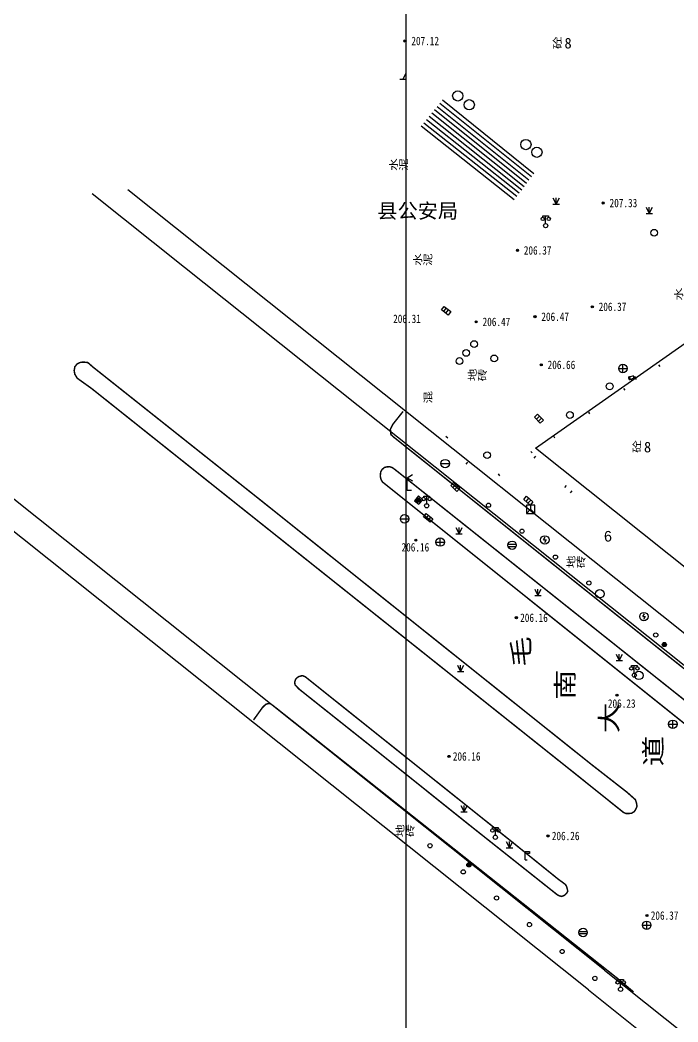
# Model space of a CAD drawing. Extents: x 36524600 to 36525730, y 2746759 to 2747713.
# Drawn here: x 36524826.2 to 36524903.9, y 2747313.4 to 2747431.8 of the extents above; entities that cross this region are included whole.
import ezdxf
from ezdxf.enums import TextEntityAlignment as Align

# ---------------------------------------------------------------- set-up
doc = ezdxf.new("R2010")
doc.units = 0
doc.header["$LTSCALE"] = 1000
doc.header["$MEASUREMENT"] = 0
doc.linetypes.add('X32', pattern=[1.5, 1, -0.5])
doc.linetypes.add('X39', pattern=[3, 2.5, -0.5])
doc.layers.add('ASSIST', color=7, linetype='Continuous', plot=False)
for name, color, linetype in [('COMPONENT', 4, 'Continuous'), ('DLDW', 11, 'Continuous'), ('DLSS', 4, 'Continuous'), ('GCD', 252, 'Continuous'), ('GXYZ', 2, 'Continuous'), ('JMD', 6, 'Continuous'), ('PLZJ', 6, 'Continuous'), ('PP-DX-PT', 251, 'Continuous'), ('RD-侧石线', 251, 'Continuous'), ('RD-红线', 7, 'Continuous'), ('ZBTZ', 3, 'Continuous')]:
    doc.layers.add(name, color=color, linetype=linetype)
doc.styles.add('宋体', font='')
doc.styles.add('正等线体', font='宋体.shx', dxfattribs={"bigfont": '@@gbcbig.shx'})
doc.styles.add('细等线体', font='g13f12w.shx', dxfattribs={"width": 0.8, "bigfont": '@@gbcbig.shx'})
doc.styles.get('宋体').set_extended_font_data('SimSun')
doc.linetypes.add('1161', pattern='A,0,[149,AAA.SHX,S=0.15,R=0,X=0,Y=0],-1.6', length=1.6)

# ---------------------------------------------------------------- blocks, each defined once
blk = doc.blocks.new('gc124')
for p, q in [((-0.75, 1.5), (0, 0)), ((-0.75, 0), (0.75, 0)), ((0, 0), (0, 1.5)), ((0, 0), (0.75, 1.5))]:
    blk.add_line(p, q)
blk = doc.blocks.new('gc053')
for p, q in [((-0.97, 0.25), (0.97, 0.25)), ((-0.97, -0.25), (0.97, -0.25))]:
    blk.add_line(p, q)
blk.add_circle((0, 0), 1)
blk = doc.blocks.new('gc043')
for p, q in [((-1, 0), (1, 0)), ((0, -1), (0, 1))]:
    blk.add_line(p, q)
blk.add_circle((0, 0), 1)
blk = doc.blocks.new('gc097')
for p, q in [((-0.7, 2), (-0.7, 2.3)), ((-0.7, 2.3), (0.7, 2.3)), ((0, 0.5), (0, 2.3)), ((0.7, 2.3), (0.7, 2))]:
    blk.add_line(p, q)
for centre, radius in [((-0.7, 1.6), 0.4), ((0, 0), 0.5), ((0.73, 1.6), 0.4)]:
    blk.add_circle(centre, radius)
blk = doc.blocks.new('gcbj0213')
for p, q in [((0, 0), (0, 2)), ((0, 2), (1, 2)), ((1, 1.5), (0, 1.5)), ((0, 0), (0.5, 0)), ((1, 2), (1, 1.5))]:
    blk.add_line(p, q)
blk = doc.blocks.new('gc050')
for points in [[(-0.3, 0), (0.1, 0.69)], [(-0.3, 0), (0.3, 0)], [(0.3, 0), (-0.1, -0.69)]]:
    blk.add_lwpolyline(points)
blk.add_circle((0, 0), 1)
blk = doc.blocks.new('GC188')
blk.add_circle((0, 0), 1)
blk = doc.blocks.new('*U155')
at = {"linetype": 'Continuous'}
for points in [[(-0.5, 0.06), (-0.49, -0.11), (-0.49, 0.11)], [(-0.5, 0), (-0.5, -0.06), (-0.5, 0.06)], [(-0.49, -0.11), (-0.5, 0.06), (-0.5, -0.06)], [(-0.49, 0.11), (-0.47, -0.17), (-0.47, 0.17)], [(-0.47, -0.17), (-0.49, 0.11), (-0.49, -0.11)], [(-0.47, 0.17), (-0.45, -0.22), (-0.45, 0.22)], [(-0.45, -0.22), (-0.47, 0.17), (-0.47, -0.17)], [(-0.45, 0.22), (-0.42, -0.27), (-0.42, 0.27)], [(-0.42, -0.27), (-0.45, 0.22), (-0.45, -0.22)], [(-0.42, 0.27), (-0.39, -0.31), (-0.39, 0.31)], [(-0.39, -0.31), (-0.42, 0.27), (-0.42, -0.27)], [(-0.39, 0.31), (-0.35, -0.35), (-0.35, 0.35)], [(-0.35, -0.35), (-0.39, 0.31), (-0.39, -0.31)], [(-0.35, 0.35), (-0.31, -0.39), (-0.31, 0.39)], [(-0.31, -0.39), (-0.35, 0.35), (-0.35, -0.35)], [(-0.31, 0.39), (-0.27, -0.42), (-0.27, 0.42)], [(-0.27, -0.42), (-0.31, 0.39), (-0.31, -0.39)], [(-0.27, 0.42), (-0.22, -0.45), (-0.22, 0.45)], [(-0.22, -0.45), (-0.27, 0.42), (-0.27, -0.42)], [(-0.22, 0.45), (-0.17, -0.47), (-0.17, 0.47)], [(-0.17, -0.47), (-0.22, 0.45), (-0.22, -0.45)], [(-0.17, 0.47), (-0.11, -0.49), (-0.11, 0.49)], [(-0.11, -0.49), (-0.17, 0.47), (-0.17, -0.47)], [(-0.11, 0.49), (-0.06, -0.5), (-0.06, 0.5)], [(-0.06, -0.5), (-0.11, 0.49), (-0.11, -0.49)], [(0, -0.5), (-0.06, 0.5), (-0.06, -0.5)], [(-0.06, 0.5), (0, -0.5), (0, 0.5)], [(0.06, -0.5), (0, 0.5), (0, -0.5)], [(0, 0.5), (0.06, -0.5), (0.06, 0.5)], [(0.11, -0.49), (0.06, 0.5), (0.06, -0.5)], [(0.06, 0.5), (0.11, -0.49), (0.11, 0.49)], [(0.17, -0.47), (0.11, 0.49), (0.11, -0.49)], [(0.11, 0.49), (0.17, -0.47), (0.17, 0.47)], [(0.22, -0.45), (0.17, 0.47), (0.17, -0.47)], [(0.17, 0.47), (0.22, -0.45), (0.22, 0.45)], [(0.27, -0.42), (0.22, 0.45), (0.22, -0.45)], [(0.22, 0.45), (0.27, -0.42), (0.27, 0.42)], [(0.31, -0.39), (0.27, 0.42), (0.27, -0.42)], [(0.27, 0.42), (0.31, -0.39), (0.31, 0.39)], [(0.35, -0.35), (0.31, 0.39), (0.31, -0.39)], [(0.31, 0.39), (0.35, -0.35), (0.35, 0.35)], [(0.39, -0.31), (0.35, 0.35), (0.35, -0.35)], [(0.35, 0.35), (0.39, -0.31), (0.39, 0.31)], [(0.42, -0.27), (0.39, 0.31), (0.39, -0.31)], [(0.39, 0.31), (0.42, -0.27), (0.42, 0.27)], [(0.45, -0.22), (0.42, 0.27), (0.42, -0.27)], [(0.42, 0.27), (0.45, -0.22), (0.45, 0.22)], [(0.47, -0.17), (0.45, 0.22), (0.45, -0.22)], [(0.45, 0.22), (0.47, -0.17), (0.47, 0.17)], [(0.49, -0.11), (0.47, 0.17), (0.47, -0.17)], [(0.47, 0.17), (0.49, -0.11), (0.49, 0.11)], [(0.5, -0.06), (0.49, 0.11), (0.49, -0.11)], [(0.49, 0.11), (0.5, -0.06), (0.5, 0.06)], [(0.5, 0), (0.5, 0.06), (0.5, -0.06)]]:
    blk.add_solid(points, dxfattribs=at)
blk = doc.blocks.new('gcbj0106')
blk.add_circle((0, 0), 0.5)
at = {"linetype": 'Continuous'}
blk.add_blockref('*U155', (0, 0), dxfattribs=at)
blk = doc.blocks.new('gc170')
at = {"linetype": 'Continuous'}
blk.add_circle((0, 0), 0.5, dxfattribs=at)
blk = doc.blocks.new('Gc052')
for p, q in [((0, 3), (1.3, 3.75)), ((0, 3), (1.3, 2.25)), ((0, 0), (0, 3)), ((1, 0), (0, 0))]:
    blk.add_line(p, q)
blk = doc.blocks.new('gc042')
blk.add_line((-1, 0), (1, 0))
blk.add_circle((0, 0), 1)
blk = doc.blocks.new('gc200')
h = blk.add_hatch(color=256)
edge = h.paths.add_edge_path()
edge.add_arc((0, 0), 0.25, 0, 360)
blk.add_circle((0, 0), 0.25)
blk = doc.blocks.new('Gc122')
blk.add_circle((0, 0), 0.8)
blk = doc.blocks.new('gc041')
for p, q in [((-1, 0.5), (1, 0.5)), ((-1, -0.5), (-1, 0.5)), ((-0.33, 0.5), (-0.33, -0.5)), ((0.33, 0.5), (0.33, -0.5)), ((1, 0.5), (1, -0.5)), ((1, -0.5), (-1, -0.5))]:
    blk.add_line(p, q)
blk = doc.blocks.new('gc049')
for p, q in [((-1, 1.2), (-1, -0.8)), ((1, 1.2), (-1, 1.2)), ((0, 0.2), (-1, -0.8)), ((0, 1.2), (0, 0.2)), ((0, 0.2), (1, -0.8)), ((1, -0.8), (1, 1.2)), ((-1, -0.8), (1, -0.8))]:
    blk.add_line(p, q)
blk = doc.blocks.new('gcbj0612')
for p, q in [((-0.75, 0.26), (0.16, 0.53)), ((-0.57, -0.34), (0.34, -0.07))]:
    blk.add_line(p, q)
at = {"flags": 128}
for points in [[(-0.73, 0.26), (-0.77, 0.25), (-0.79, 0.23), (-0.81, 0.19), (-0.83, 0.15), (-0.84, 0.1), (-0.84, 0.05), (-0.84, -0.01), (-0.83, -0.07), (-0.81, -0.12), (-0.79, -0.18), (-0.77, -0.23), (-0.74, -0.27), (-0.7, -0.3), (-0.67, -0.33), (-0.63, -0.34), (-0.6, -0.34), (-0.57, -0.34), (-0.54, -0.32), (-0.51, -0.29), (-0.49, -0.25), (-0.48, -0.2), (-0.47, -0.15), (-0.47, -0.1), (-0.48, -0.04), (-0.49, 0.02), (-0.51, 0.07), (-0.54, 0.13), (-0.56, 0.17), (-0.6, 0.21), (-0.63, 0.24), (-0.67, 0.26), (-0.7, 0.27)], [(-0.71, 0.18), (-0.72, 0.17), (-0.75, 0.12), (-0.75, 0.04), (-0.74, -0.06), (-0.7, -0.15), (-0.66, -0.22), (-0.62, -0.25), (-0.6, -0.26), (-0.59, -0.24), (-0.57, -0.2), (-0.56, -0.12), (-0.58, -0.02), (-0.61, 0.08), (-0.66, 0.14), (-0.7, 0.17)]]:
    blk.add_lwpolyline(points, close=True, dxfattribs=at)
blk.add_lwpolyline([(0.3, -0.08), (0.33, -0.07), (0.36, -0.05), (0.38, -0.02), (0.4, 0.02), (0.41, 0.07), (0.42, 0.12), (0.41, 0.18), (0.41, 0.23), (0.39, 0.29), (0.37, 0.35), (0.35, 0.4), (0.32, 0.44), (0.28, 0.48), (0.25, 0.51), (0.21, 0.52), (0.18, 0.53), (0.15, 0.52)], dxfattribs=at)
at = {"extrusion": (0, 0, -1), "flags": 128}
blk.add_lwpolyline([(-0.4, 0.25), (-0.51, 0.28), (-0.61, 0.29), (-0.69, 0.27), (-0.77, 0.2), (-0.81, 0.09), (-0.82, -0.01), (-0.8, -0.06), (-0.76, -0.08), (-0.7, -0.09), (-0.64, -0.09), (-0.59, -0.07), (-0.57, -0.04), (-0.59, -0.01), (-0.63, 0.02), (-0.69, 0.03), (-0.75, 0.03), (-0.79, 0.02), (-0.84, -0.01), (-0.89, -0.1), (-0.91, -0.19), (-0.9, -0.29), (-0.87, -0.38)], dxfattribs=at)
blk.add_lwpolyline([(-0.09, -0.2), (-0.22, -0.54), (0.05, -0.54)], close=True)
blk = doc.blocks.new('dxt')
at = {"layer": 'GCD'}
h = blk.add_hatch(color=253, dxfattribs=at)
edge = h.paths.add_edge_path()
edge.add_arc((36524871.63, 2747429.32), 0.125, 0, 360)
h = blk.add_hatch(color=253, dxfattribs=at)
edge = h.paths.add_edge_path()
edge.add_arc((36524872.9, 2747370.31), 0.125, 0, 360)
at = {"color": 253, "elevation": 205.97}
blk.add_lwpolyline([(36524871.75, 2747471.48), (36525147.25, 2747471.48), (36525147.25, 2747245.68), (36524871.75, 2747245.68)], close=True, dxfattribs=at)
at = {"color": 253, "linetype": 'Continuous', "flags": 128}
blk.add_lwpolyline([(36524987.18, 2747390.33), (36524927.86, 2747348.61), (36524887.05, 2747381.19), (36524958.42, 2747431.3), (36524987.18, 2747390.33)], dxfattribs=at)
at = {"layer": 'ASSIST', "color": 253, "linetype": 'Continuous', "elevation": 207.4, "flags": 128}
blk.add_lwpolyline([(36524873.32, 2747419.03, 0.00000221, 0.00000221, 0), (36524876.07, 2747422.36, 0.00000222, 0.00000222, 0), (36524886.85, 2747413.67, 0.00000222, 0.00000222, 0), (36524884.36, 2747410.34, 0.00000221, 0.00000221, 0)], format="xyseb", close=True, dxfattribs=at)
at = {"layer": 'ASSIST', "color": 253, "linetype": 'Continuous', "flags": 128}
blk.add_lwpolyline([(36524894.05, 2747318.52, 0.00000221, 0.00000221, 0), (36524884.18, 2747326.64, 0.00000221, 0.00000221, 0), (36524874.27, 2747334.44, 0.00000221, 0.00000221, 0), (36524856.27, 2747348.79, 0.00000221, 0.00000221, 0)], format="xyseb", dxfattribs=at)
at = {"layer": 'DLSS', "color": 253, "linetype": 'Continuous', "const_width": 0.175, "flags": 128}
for points, elevation in [([(36524854.73, 2747374.92), (36524835.57, 2747390.15), (36524834.81, 2747390.75), (36524834.48, 2747391.04), (36524834.17, 2747391.31), (36524833.72, 2747391.36), (36524833.32, 2747391.34), (36524832.9, 2747391.14), (36524832.64, 2747390.81), (36524832.56, 2747390.36), (36524832.64, 2747389.92), (36524832.93, 2747389.45), (36524834.62, 2747388.24), (36524891.68, 2747342.75), (36524897.09, 2747338.41), (36524897.45, 2747338.12), (36524897.73, 2747338.01), (36524898.02, 2747338.01), (36524898.36, 2747338.03), (36524898.72, 2747338.24), (36524898.88, 2747338.52), (36524899.03, 2747338.86), (36524898.96, 2747339.28), (36524898.84, 2747339.64), (36524897.85, 2747340.52), (36524893.6, 2747343.84)], 206.29), ([(36524868.96, 2747377.2), (36524905.3, 2747348.1), (36524905.68, 2747347.88), (36524906.02, 2747347.82), (36524906.29, 2747347.86), (36524906.64, 2747347.96), (36524906.9, 2747348.22), (36524907.09, 2747348.61), (36524907.13, 2747349.06), (36524907.02, 2747349.4), (36524906.83, 2747349.68), (36524906.5, 2747349.99), (36524905.42, 2747350.79), (36524870.74, 2747378.43), (36524870.17, 2747378.87), (36524869.83, 2747379), (36524869.51, 2747378.98), (36524869.21, 2747378.91), (36524868.92, 2747378.67), (36524868.76, 2747378.38), (36524868.71, 2747377.91), (36524868.74, 2747377.72), (36524868.81, 2747377.48)], 206.04), ([(36524884.51, 2747334.46), (36524860.64, 2747353.54), (36524859.87, 2747354.16), (36524859.51, 2747354.31), (36524859.14, 2747354.21), (36524858.91, 2747354.09), (36524858.71, 2747353.88), (36524858.6, 2747353.55), (36524858.64, 2747353.22), (36524859.1, 2747352.73), (36524867.56, 2747346), (36524879.02, 2747336.82), (36524889.63, 2747328.39), (36524889.86, 2747328.28), (36524890.15, 2747328.21), (36524890.42, 2747328.32), (36524890.6, 2747328.46), (36524890.74, 2747328.62), (36524890.85, 2747328.84), (36524890.79, 2747329.1), (36524890.72, 2747329.34), (36524890.66, 2747329.5), (36524890.5, 2747329.68), (36524889.72, 2747330.25)], 206.37)]:
    blk.add_lwpolyline(points, close=True, dxfattribs=dict(at, elevation=elevation))
at = {"layer": 'DLSS', "color": 253, "linetype": 'Continuous', "flags": 128}
for points, elevation in [([(36524913.54, 2747352.1, 0.175, 0.175, 0), (36524911.53, 2747350.42, 0.175, 0.175, 0), (36524911.18, 2747350.26, 0.175, 0.175, 0), (36524910.74, 2747350.32, 0.175, 0.175, 0), (36524909.77, 2747351.01, 0.175, 0.175, 0), (36524900.28, 2747358.55, 0.175, 0.175, 0), (36524870.34, 2747382.46, 0.175, 0.175, 0), (36524869.97, 2747382.79, 0.175, 0.175, 0), (36524869.9, 2747383.4, 0.175, 0.175, 0), (36524870.17, 2747383.98, 0.175, 0.175, 0), (36524871.4, 2747385.53, 0.175, 0.175, 0)], 206.31), ([(36524853.74, 2747349.06, 0.175, 0.175, 0), (36524854.79, 2747350.53, 0.175, 0.175, 0), (36524855.19, 2747350.92, 0.175, 0.175, 0), (36524855.42, 2747350.99, 0.175, 0.175, 0), (36524855.76, 2747350.98, 0.175, 0.175, 0), (36524856.18, 2747350.66, 0.175, 0.175, 0), (36524896.73, 2747318.51, 0.175, 0.175, 0), (36524898.62, 2747316.92, 0.175, 0.175, 0)], 206.11)]:
    blk.add_lwpolyline(points, format="xyseb", dxfattribs=dict(at, elevation=elevation))
at = {"layer": 'GCD', "color": 253}
for centre in [(36524871.63, 2747429.32, 207.12), (36524872.9, 2747370.31, 206.16)]:
    blk.add_circle(centre, 0.125, dxfattribs=at)
at = {"layer": 'GXYZ', "color": 253}
blk.add_line((36524871.08, 2747372.84, 206.11), (36524872.08, 2747372.84, 206.11), dxfattribs=at)
blk.add_ellipse((36524871.58, 2747372.84, 206.11), major_axis=(-0.354, 0.354), ratio=1, start_param=3.926991, end_param=10.210176, dxfattribs=at)
at = {"layer": 'JMD', "color": 253, "linetype": 'Continuous'}
for p, q in [((36524876.07, 2747422.36, 215.49), (36524886.85, 2747413.67, 215.47)), ((36524874.8, 2747420.82, 211.74), (36524885.7, 2747412.13, 211.68)), ((36524875.11, 2747421.2, 212.68), (36524885.98, 2747412.51, 212.63)), ((36524875.43, 2747421.59, 213.62), (36524886.27, 2747412.9, 213.57)), ((36524875.75, 2747421.97, 214.56), (36524886.56, 2747413.29, 214.52)), ((36524873.84, 2747419.66, 208.93), (36524884.83, 2747410.97, 208.84)), ((36524874.16, 2747420.04, 209.87), (36524885.12, 2747411.36, 209.78)), ((36524874.48, 2747420.43, 210.81), (36524885.41, 2747411.74, 210.73)), ((36524873.52, 2747419.27, 207.99), (36524884.54, 2747410.59, 207.89)), ((36524901.57, 2747391.04, 209), (36524901.71, 2747390.84, 209)), ((36524897.43, 2747388.24, 209.44), (36524897.57, 2747388.03, 209.44)), ((36524893.29, 2747385.44, 209.04), (36524893.43, 2747385.23, 209.07)), ((36524876.46, 2747382.59, 210.2), (36524876.69, 2747382.4, 210.2)), ((36524889.15, 2747382.64, 210.03), (36524889.29, 2747382.43, 210.03)), ((36524886.49, 2747380.81, 210.3), (36524886.66, 2747380.65, 210.5)), ((36524878.85, 2747379.31, 206.83), (36524879.03, 2747379.55, 206.85)), ((36524886.89, 2747380.02, 208.47), (36524887.09, 2747380.24, 208.47)), ((36524882.83, 2747377.93, 207.6), (36524882.66, 2747378.17, 207.6)), ((36524890.5, 2747376.56, 208.74), (36524890.71, 2747376.78, 208.73)), ((36524891.17, 2747375.92, 211.85), (36524891.38, 2747376.14, 211.85))]:
    blk.add_line(p, q, dxfattribs=at)
at = {"layer": 'JMD', "color": 253, "linetype": 'Continuous', "flags": 128}
for points, elevation in [([(36524853.33, 2747399.43, 0.00000221, 0.00000221, 0), (36524838.83, 2747411.31, 0.00000221, 0.00000221, 0), (36524836.23, 2747415.89, 0.00000221, 0.00000221, 0), (36524835.45, 2747418.24, 0.00000221, 0.00000221, 0), (36524834.97, 2747420.36, 0.00000221, 0.00000221, 0), (36524834.31, 2747427.53, 0.00000221, 0.00000221, 0), (36524836.96, 2747432.66, 0.00000221, 0.00000221, 0), (36524839.64, 2747436.56, 0.00000221, 0.00000221, 0), (36524843.01, 2747439.8, 0.00000221, 0.00000221, 0), (36524854.02, 2747447.4, 0.00000221, 0.00000221, 0), (36524861.56, 2747452.6, 0.00000221, 0.00000221, 0), (36524876.56, 2747462.69, 0.00000221, 0.00000221, 0), (36524895.46, 2747475.62, 0.00000221, 0.00000221, 0), (36524901.41, 2747479.98, 0.00000221, 0.00000221, 0)], 207.11), ([(36524853.49, 2747399.63, 0.00000221, 0.00000221, 0), (36524839.02, 2747411.47, 0.00000221, 0.00000221, 0), (36524836.46, 2747415.99, 0.00000221, 0.00000221, 0), (36524835.69, 2747418.31, 0.00000221, 0.00000221, 0), (36524835.21, 2747420.4, 0.00000221, 0.00000221, 0), (36524834.56, 2747427.48, 0.00000221, 0.00000221, 0), (36524837.18, 2747432.53, 0.00000221, 0.00000221, 0), (36524839.83, 2747436.4, 0.00000221, 0.00000221, 0), (36524843.17, 2747439.61, 0.00000221, 0.00000221, 0), (36524854.16, 2747447.19, 0.00000221, 0.00000221, 0), (36524861.7, 2747452.39, 0.00000221, 0.00000221, 0), (36524876.7, 2747462.48, 0.00000221, 0.00000221, 0), (36524895.6, 2747475.42, 0.00000221, 0.00000221, 0), (36524901.55, 2747479.78, 0.00000221, 0.00000221, 0)], 207.11), ([(36524909.82, 2747396.68, 0.00000221, 0.00000221, 0), (36524886.49, 2747380.81, 0.00000221, 0.00000221, 0)], 210.5), ([(36524876.46, 2747382.59, 0.00000221, 0.00000221, 0), (36524875.78, 2747381.75, 0.00000221, 0.00000221, 0), (36524881.63, 2747377.11, 0.00000221, 0.00000221, 0), (36524886.46, 2747380.43, 0.00000221, 0.00000221, 0), (36524891.17, 2747375.92, 0.00000222, 0.00000222, 0)], 210.3), ([(36524876.69, 2747382.4, 0.00000221, 0.00000221, 0), (36524876.2, 2747381.79, 0.00000221, 0.00000221, 0), (36524881.65, 2747377.48, 0.00000221, 0.00000221, 0), (36524886.49, 2747380.81, 0.00000221, 0.00000221, 0), (36524891.38, 2747376.14, 0.00000221, 0.00000221, 0)], 210.3), ([(36524799.02, 2747232.13, 0.00000221, 0.00000221, 0), (36524849.22, 2747267.34, 0.00000221, 0.00000221, 0), (36524869.3, 2747281.47, 0.00000221, 0.00000221, 0), (36524877.74, 2747287.45, 0.00000221, 0.00000221, 0), (36524869.21, 2747294.33, 0.00000221, 0.00000221, 0), (36524852.24, 2747307.97, 0.00000221, 0.00000221, 0), (36524858.6, 2747315.87, 0.00000221, 0.00000221, 0), (36524861.44, 2747319.01, 0.00000223, 0.00000223, 0)], 208.6), ([(36524798.95, 2747232.23, 0.00000221, 0.00000221, 0), (36524849.15, 2747267.43, 0.00000221, 0.00000221, 0), (36524869.23, 2747281.57, 0.00000221, 0.00000221, 0), (36524877.54, 2747287.46, 0.00000221, 0.00000221, 0), (36524869.13, 2747294.23, 0.00000221, 0.00000221, 0), (36524852.07, 2747307.95, 0.00000221, 0.00000221, 0), (36524858.51, 2747315.95, 0.00000221, 0.00000221, 0), (36524861.35, 2747319.1, 0.00000223, 0.00000223, 0)], 208.6)]:
    blk.add_lwpolyline(points, format="xyseb", dxfattribs=dict(at, elevation=elevation))
for points, const_width, elevation in [([(36524914.67, 2747420.26), (36524905.14, 2747408.34), (36524893.49, 2747417.68), (36524878.54, 2747429.66), (36524866.85, 2747439.02), (36524876.27, 2747450.86), (36524889.29, 2747440.48), (36524885.36, 2747435.52), (36524897.73, 2747425.79), (36524901.62, 2747430.62)], 0.00000224, 237.46), ([(36524914.67, 2747420.26), (36524901.62, 2747430.62), (36524899.73, 2747432.12), (36524909.14, 2747443.88), (36524909.19, 2747443.84), (36524910.37, 2747445.32), (36524912.13, 2747447.53), (36524915.01, 2747445.29), (36524917.39, 2747445.9), (36524918.81, 2747447.67), (36524929.65, 2747439.01), (36524914.68, 2747420.26)], 0.00000221, 210.34), ([(36524911.46, 2747394.44), (36524913.17, 2747392.11), (36524915.52, 2747388.92), (36524903.62, 2747380.18), (36524898.12, 2747384.66)], 0.00000221, 214.15), ([(36524869.32, 2747388.3), (36524872.14, 2747391.86), (36524879.37, 2747386.08), (36524876.46, 2747382.59)], 0.00000221, 210.3), ([(36524890.87, 2747375.51), (36524895.79, 2747382.23), (36524901.82, 2747377.81), (36524917.1, 2747365.67), (36524919.57, 2747368.81), (36524925.74, 2747363.9), (36524917.88, 2747354.12)], 0.00000222, 216.12), ([(36524867.73, 2747321.62), (36524902.6, 2747293.12), (36524890.92, 2747279.17), (36524855.81, 2747307.83)], 0.00000222, 215.38)]:
    blk.add_lwpolyline(points, close=True, dxfattribs=dict(at, const_width=const_width, elevation=elevation))
at = {"layer": 'JMD', "color": 253, "linetype": 'X32', "const_width": 0.00000222, "elevation": 215.49, "flags": 128}
blk.add_lwpolyline([(36524878.54, 2747429.66), (36524893.49, 2747417.68), (36524888.94, 2747411.98), (36524874.04, 2747423.99)], close=True, dxfattribs=at)
at = {"layer": 'JMD', "color": 253, "linetype": 'Continuous'}
for points, elevation in [([(36524873.32, 2747419.03, 0.00000221, 0.00000221, 0), (36524876.07, 2747422.36, 0.00000222, 0.00000222, 0)], 207.4), ([(36524886.85, 2747413.67, 0.00000222, 0.00000222, 0), (36524884.36, 2747410.34, 0.00000221, 0.00000221, 0)], 215.47)]:
    blk.add_lwpolyline(points, format="xyseb", dxfattribs=dict(at, elevation=elevation))
at = {"layer": 'JMD', "color": 253, "linetype": 'Continuous', "const_width": 0.00000221, "elevation": 210.5, "flags": 128}
blk.add_lwpolyline([(36524910, 2747396.44), (36524886.66, 2747380.65)], dxfattribs=at)
at = {"layer": 'JMD', "color": 253, "linetype": 'Continuous', "elevation": 216.12, "flags": 128}
blk.add_lwpolyline([(36524901.82, 2747377.81, 0.00000224, 0.00000224, 0), (36524895.79, 2747382.23, 0.00000224, 0.00000224, 0), (36524897.77, 2747384.94, 0.00000221, 0.00000221, 0), (36524903.75, 2747380.07, 0.00000224, 0.00000224, 0)], format="xyseb", close=True, dxfattribs=at)
at = {"layer": 'JMD', "color": 253, "linetype": 'X39', "const_width": 0.00000221, "elevation": 206.89, "flags": 128}
blk.add_lwpolyline([(36524896.63, 2747369.2), (36524890.06, 2747374.41), (36524890.87, 2747375.51), (36524897.54, 2747370.23)], close=True, dxfattribs=at)
at = {"layer": 'JMD', "color": 253, "linetype": 'Continuous'}
for centre in [(36524877.86, 2747422.82), (36524879.22, 2747421.78), (36524885.91, 2747417.07), (36524887.21, 2747416.16)]:
    blk.add_circle(centre, 0.603, dxfattribs=at)
at = {"layer": 'PP-DX-PT', "color": 253, "linetype": 'Continuous'}
for p in [(36524895.04, 2747410.17, 207.33), (36524884.91, 2747404.57, 206.37), (36524893.75, 2747397.9, 206.37), (36524880.04, 2747396.12, 206.47), (36524886.98, 2747396.73, 206.47), (36524887.72, 2747391.04, 206.66), (36524872.9, 2747370.31, 206.16), (36524884.78, 2747361.15, 206.16), (36524896.66, 2747351.99, 206.23), (36524876.83, 2747344.76, 206.16), (36524888.52, 2747335.36, 206.26), (36524900.2, 2747325.95, 206.37)]:
    blk.add_point(p, dxfattribs=at)
at = {"layer": 'PP-DX-PT', "color": 253}
for p in [(36524895.04, 2747410.17, 207.33), (36524884.91, 2747404.57, 206.37), (36524893.75, 2747397.9, 206.37), (36524880.04, 2747396.12, 206.47), (36524886.98, 2747396.73, 206.47), (36524887.72, 2747391.04, 206.66), (36524872.9, 2747370.31, 206.16), (36524884.78, 2747361.15, 206.16), (36524896.66, 2747351.99, 206.23), (36524876.83, 2747344.76, 206.16), (36524888.52, 2747335.36, 206.26), (36524900.2, 2747325.95, 206.37)]:
    blk.add_point(p, dxfattribs=at)
at = {"layer": 'RD-侧石线', "color": 253, "linetype": 'Continuous', "flags": 128}
for points in [[(36524916.39, 2747346.07), (36524845.58, 2747402.56), (36524834.68, 2747411.26)], [(36524895.18, 2747319.49), (36524804.01, 2747392.23), (36524799.72, 2747395.65), (36524798.08, 2747396.96)], [(36524895.18, 2747319.49), (36524907.19, 2747309.91), (36524914.43, 2747304.14)]]:
    blk.add_lwpolyline(points, dxfattribs=at)
at = {"layer": 'RD-红线', "color": 253, "linetype": 'Continuous', "flags": 128}
for points in [[(36524918.26, 2747348.41), (36524847.45, 2747404.9), (36524838.91, 2747411.72)], [(36524893.31, 2747317.15), (36524802.13, 2747389.89), (36524797.84, 2747393.31)], [(36524893.31, 2747317.15), (36524905.32, 2747307.57), (36524908.61, 2747304.94)]]:
    blk.add_lwpolyline(points, dxfattribs=at)
at = {"layer": 'ZBTZ', "color": 253}
for p, q in [((36524871.41, 2747424.82, 208.84), (36524871.78, 2747425.57, 208.84)), ((36524871.03, 2747424.82, 208.84), (36524871.78, 2747424.82, 208.84))]:
    blk.add_line(p, q, dxfattribs=at)
at = {"layer": 'ZBTZ', "color": 253, "linetype": '1161', "flags": 128}
for points, elevation in [([(36524853.49, 2747399.63, 0.00000221, 0.00000221, 0), (36524861.14, 2747409.52, 0.00000221, 0.00000221, 0), (36524846.8, 2747420.63, 0.00000221, 0.00000221, 0), (36524847.08, 2747429.19, 0.00000221, 0.00000221, 0), (36524869.89, 2747455.58, 0.00000221, 0.00000221, 0), (36524898.39, 2747475, 0.00000221, 0.00000221, 0), (36524900.14, 2747473.59, 0.00000221, 0.00000221, 0), (36524901.27, 2747474.56, 0.00000221, 0.00000221, 0)], 208.9), ([(36524914.68, 2747420.26, 0.00000224, 0.00000224, 0), (36524916.56, 2747418.75, 0.00000221, 0.00000221, 0), (36524908.49, 2747408.78, 0.00000221, 0.00000221, 0), (36524905.49, 2747404.75, 0.00000221, 0.00000221, 0), (36524901.72, 2747403.74, 0.00000221, 0.00000221, 0), (36524898.96, 2747404.92, 0.00000221, 0.00000221, 0), (36524898.56, 2747407.69, 0.00000221, 0.00000221, 0), (36524894.81, 2747416.62, 0.00000224, 0.00000224, 0)], 235.93), ([(36524898.15, 2747388.74, 0.00000221, 0.00000221, 0), (36524894.29, 2747393.29, 0.00000221, 0.00000221, 0), (36524887.74, 2747388.51, 0.00000221, 0.00000221, 0), (36524879.6, 2747394.63, 0.00000221, 0.00000221, 0), (36524875.35, 2747389.3, 0.00000221, 0.00000221, 0)], 210.3), ([(36524869.24, 2747328.78, 0.00000223, 0.00000223, 0), (36524872.96, 2747333.32, 0.00000221, 0.00000221, 0)], 234.39)]:
    blk.add_lwpolyline(points, format="xyseb", dxfattribs=dict(at, elevation=elevation))
for points, const_width, elevation in [([(36524875.53, 2747425.87), (36524872.97, 2747426.63), (36524869.78, 2747427.46), (36524867.72, 2747427.62), (36524867.04, 2747426.71), (36524867.28, 2747425.16), (36524867.64, 2747424.13), (36524871.85, 2747420.91), (36524872.57, 2747420.27), (36524874.97, 2747423.25)], 0.00000222, 215.49), ([(36524887.41, 2747413.22), (36524886.25, 2747411.68), (36524886.04, 2747410.67), (36524885.8, 2747410.01), (36524886.74, 2747408.69), (36524890.54, 2747405.87), (36524891.93, 2747405.07), (36524893.98, 2747406.25), (36524893.5, 2747407.85), (36524892.59, 2747410.25), (36524891.48, 2747412.27), (36524890.07, 2747413.4)], 0.00000222, 215.49), ([(36524913.54, 2747352.1), (36524899.77, 2747363.3), (36524883.2, 2747376.47), (36524871.4, 2747385.53)], 0.0000022, 206.31), ([(36524898.62, 2747316.92), (36524897.24, 2747313.67), (36524881.23, 2747326.55), (36524853.74, 2747349.06)], 0.0000022, 206.31), ([(36524903.4, 2747312.92), (36524898.62, 2747316.92)], 0.00000221, 206.39)]:
    blk.add_lwpolyline(points, dxfattribs=dict(at, const_width=const_width, elevation=elevation))
at = {"layer": 'ZBTZ', "color": 253, "linetype": '1161', "elevation": 205.72, "flags": 128}
blk.add_lwpolyline([(36524873.75, 2747375.1), (36524873.21, 2747375.54), (36524872.75, 2747374.98), (36524873.28, 2747374.56), (36524873.75, 2747375.1)], dxfattribs=at)
at = {"layer": 'ZBTZ', "color": 253, "linetype": '1161', "const_width": 0.00000221, "flags": 128}
blk.add_lwpolyline([(36524902, 2747358.69), (36524902.8, 2747358.04), (36524902.31, 2747357.39), (36524901.48, 2747358.01)], close=True, dxfattribs=at)
at = {"layer": 'COMPONENT', "color": 253, "linetype": 'Continuous', "xscale": 0.5, "yscale": 0.5}
for name, p in [('gcbj0612', (36524898.45, 2747389.49, 207.03)), ('Gc052', (36524871.88, 2747376.19, 206.2)), ('gcbj0106', (36524873.21, 2747375.04, 206.16)), ('gcbj0106', (36524902.26, 2747357.98, 206.27)), ('gcbj0213', (36524885.82, 2747332.53, 206.38)), ('gcbj0106', (36524879.18, 2747331.94, 206.3))]:
    blk.add_blockref(name, p, dxfattribs=at)
at = {"layer": 'DLDW', "color": 253, "linetype": 'Continuous', "xscale": 0.5, "yscale": 0.5}
for p in [(36524888.24, 2747407.49, 208.24), (36524874.19, 2747374.38, 206.26), (36524898.71, 2747354.36, 206.27), (36524882.3, 2747335.2, 206.33), (36524897.09, 2747317.24, 206.66)]:
    blk.add_blockref('gc097', p, dxfattribs=at)
at = {"layer": 'GCD', "color": 253, "linetype": 'Continuous'}
ref = blk.add_blockref('gc200', (36524895.04, 2747410.17, 207.33), dxfattribs=dict(at, xscale=0.5, yscale=0.5, zscale=0.5))
ref.add_attrib('height', '207.33', dxfattribs={"linetype": 'Continuous', "height": 1, "style": '正等线体', "width": 0.8}).set_placement((36524895.79, 2747410.17, 207.33), align=Align.MIDDLE_LEFT)
ref = blk.add_blockref('gc200', (36524884.91, 2747404.57, 206.37), dxfattribs=dict(at, xscale=0.5, yscale=0.5, zscale=0.5))
ref.add_attrib('height', '206.37', dxfattribs={"linetype": 'Continuous', "height": 1, "style": '正等线体', "width": 0.8}).set_placement((36524885.66, 2747404.57, 206.37), align=Align.MIDDLE_LEFT)
ref = blk.add_blockref('gc200', (36524893.75, 2747397.9, 206.37), dxfattribs=dict(at, xscale=0.5, yscale=0.5, zscale=0.5))
ref.add_attrib('height', '206.37', dxfattribs={"linetype": 'Continuous', "height": 1, "style": '正等线体', "width": 0.8}).set_placement((36524894.5, 2747397.9, 206.37), align=Align.MIDDLE_LEFT)
ref = blk.add_blockref('gc200', (36524886.98, 2747396.73, 206.47), dxfattribs=dict(at, xscale=0.5, yscale=0.5, zscale=0.5))
ref.add_attrib('height', '206.47', dxfattribs={"linetype": 'Continuous', "height": 1, "style": '正等线体', "width": 0.8}).set_placement((36524887.73, 2747396.73, 206.47), align=Align.MIDDLE_LEFT)
ref = blk.add_blockref('gc200', (36524880.04, 2747396.12, 206.47), dxfattribs=dict(at, xscale=0.5, yscale=0.5, zscale=0.5))
ref.add_attrib('height', '206.47', dxfattribs={"linetype": 'Continuous', "height": 1, "style": '正等线体', "width": 0.8}).set_placement((36524880.79, 2747396.12, 206.47), align=Align.MIDDLE_LEFT)
ref = blk.add_blockref('gc200', (36524887.72, 2747391.04, 206.66), dxfattribs=dict(at, xscale=0.5, yscale=0.5, zscale=0.5))
ref.add_attrib('height', '206.66', dxfattribs={"linetype": 'Continuous', "height": 1, "style": '正等线体', "width": 0.8}).set_placement((36524888.47, 2747391.04, 206.66), align=Align.MIDDLE_LEFT)
ref = blk.add_blockref('gc200', (36524884.78, 2747361.15, 206.16), dxfattribs=dict(at, xscale=0.5, yscale=0.5, zscale=0.5))
ref.add_attrib('height', '206.16', dxfattribs={"linetype": 'Continuous', "height": 1, "style": '正等线体', "width": 0.8}).set_placement((36524885.23, 2747361.15, 206.16), align=Align.MIDDLE_LEFT)
ref = blk.add_blockref('gc200', (36524896.66, 2747351.99, 206.23), dxfattribs=dict(at, xscale=0.5, yscale=0.5, zscale=0.5))
ref.add_attrib('height', '206.23', dxfattribs={"linetype": 'Continuous', "height": 1, "style": '正等线体', "width": 0.8}).set_placement((36524895.59, 2747351.01, 206.23), align=Align.MIDDLE_LEFT)
ref = blk.add_blockref('gc200', (36524876.83, 2747344.76, 206.16), dxfattribs=dict(at, xscale=0.5, yscale=0.5, zscale=0.5))
ref.add_attrib('height', '206.16', dxfattribs={"linetype": 'Continuous', "height": 1, "style": '正等线体', "width": 0.8}).set_placement((36524877.28, 2747344.76, 206.16), align=Align.MIDDLE_LEFT)
ref = blk.add_blockref('gc200', (36524888.52, 2747335.36, 206.26), dxfattribs=dict(at, xscale=0.5, yscale=0.5, zscale=0.5))
ref.add_attrib('height', '206.26', dxfattribs={"linetype": 'Continuous', "height": 1, "style": '正等线体', "width": 0.8}).set_placement((36524888.97, 2747335.36, 206.26), align=Align.MIDDLE_LEFT)
ref = blk.add_blockref('gc200', (36524900.2, 2747325.95, 206.37), dxfattribs=dict(at, xscale=0.5, yscale=0.5, zscale=0.5))
ref.add_attrib('height', '206.37', dxfattribs={"linetype": 'Continuous', "height": 1, "style": '正等线体', "width": 0.8}).set_placement((36524900.65, 2747325.95, 206.37), align=Align.MIDDLE_LEFT)
at = {"layer": 'GXYZ', "color": 253, "linetype": 'Continuous'}
for p, xscale, yscale, rotation in [((36524876.49, 2747397.43, 206.43), 0.5, 0.5, 142.7908670313467), ((36524887.44, 2747384.68, 207.42), 0.5, 0.5, 314.2964284475093), ((36524877.56, 2747376.61, 205.97), 0.5, 0.5, 316.9120923604381), ((36524886.19, 2747374.98, 206.44), 0.4999999999999999, 0.4999999999999999, 318.3923619163541), ((36524874.36, 2747372.95, 206.11), 0.5, 0.5, 321.2300373351652)]:
    blk.add_blockref('gc041', p, dxfattribs=dict(at, xscale=xscale, yscale=yscale, rotation=rotation))
at = {"layer": 'GXYZ', "color": 253, "linetype": 'Continuous', "xscale": 0.5, "yscale": 0.5}
for name, p in [('gc043', (36524897.37, 2747390.6, 213.07)), ('gc042', (36524876.37, 2747379.37, 206.18)), ('gc049', (36524886.46, 2747373.87, 206.34)), ('gc043', (36524875.78, 2747370.09, 206.1)), ('gc053', (36524884.27, 2747369.71, 205.93)), ('gc050', (36524888.15, 2747370.34, 206.14)), ('GC188', (36524894.63, 2747363.99, 206.17)), ('gc050', (36524899.85, 2747361.28, 206.08)), ('GC188', (36524899.26, 2747354.33, 206.09)), ('gc043', (36524903.26, 2747348.56, 206.16)), ('gc043', (36524900.17, 2747324.8, 206.33)), ('gc053', (36524892.66, 2747323.94, 206.17))]:
    blk.add_blockref(name, p, dxfattribs=at)
at = {"layer": 'ZBTZ', "color": 253, "linetype": 'Continuous', "xscale": 0.5, "yscale": 0.5}
for name, p in [('gc124', (36524889.48, 2747410.03, 208.9)), ('gc124', (36524900.48, 2747408.94)), ('Gc122', (36524901.05, 2747406.65, 210.02)), ('Gc122', (36524879.79, 2747393.49, 207.67)), ('Gc122', (36524878.85, 2747392.45, 207.75)), ('Gc122', (36524878.07, 2747391.49, 207.8)), ('Gc122', (36524882.17, 2747391.8, 211.02)), ('Gc122', (36524895.8, 2747388.5, 212.8)), ('Gc122', (36524891.1, 2747385.11, 211)), ('Gc122', (36524881.32, 2747380.36, 212.22)), ('gc124', (36524878.01, 2747371.07, 206.19)), ('gc124', (36524887.33, 2747363.78, 206.16)), ('gc124', (36524896.94, 2747356.11, 206.33)), ('gc124', (36524878.19, 2747354.79, 206.29)), ('gc124', (36524878.6, 2747338.21, 206.33)), ('gc124', (36524883.97, 2747333.96, 206.39))]:
    blk.add_blockref(name, p, dxfattribs=at)
at = {"layer": 'ZBTZ', "color": 253, "linetype": 'Continuous', "yscale": 0.5}
for p, xscale, rotation in [((36524881.49, 2747374.45, 206.17), 0.5000000007839251, 322.1726704809915), ((36524885.44, 2747371.38, 206.22), 0.5000000007839251, 322.1726704809915), ((36524889.39, 2747368.31, 206.28), 0.5000000007839251, 322.1726704809915), ((36524893.34, 2747365.25, 206.33), 0.5000000007839251, 322.1726704809915), ((36524901.24, 2747359.11, 206.44), 0.5000000007839251, 322.1726704809915), ((36524874.58, 2747334.2, 206.3), 0.5, 141.8019295116417), ((36524878.51, 2747331.11, 206.27), 0.5, 141.8019295116417), ((36524882.44, 2747328.02, 206.25), 0.5, 141.8019295116417), ((36524886.33, 2747324.88, 206.23), 0.5, 140.5272858699965), ((36524890.19, 2747321.7, 206.21), 0.5, 140.5272858699965), ((36524894.05, 2747318.52, 206.2), 0.5, 140.5272858699965)]:
    blk.add_blockref('gc170', p, dxfattribs=dict(at, xscale=xscale, rotation=rotation))
at = {"layer": 'DLSS', "color": 253, "linetype": 'Continuous', "style": '细等线体'}
for p in [(36524891.81, 2747367.75, 202.98), (36524871.62, 2747335.98, 202.98)]:
    blk.add_text('地砖', height=1.25, dxfattribs=at).set_placement(p, align=Align.MIDDLE)
for s, p in [('毛', (36524883.85, 2747355.5)), ('南', (36524889.06, 2747351.58)), ('大', (36524894.27, 2747347.65)), ('道', (36524899.49, 2747343.73))]:
    blk.add_text(s, height=3, dxfattribs=at).set_placement(p)
at = {"layer": 'GCD', "color": 253, "style": '正等线体', "width": 0.8}
for s, p in [('207.12', (36524872.38, 2747428.82, 207.12)), ('206.31', (36524870.23, 2747395.98, 206.31)), ('206.16', (36524871.22, 2747368.98, 206.16))]:
    blk.add_text(s, height=1, dxfattribs=at).set_placement(p)
at = {"layer": 'JMD', "color": 253, "linetype": 'Continuous', "style": '细等线体'}
blk.add_text('砼', height=1.25, rotation=1, dxfattribs=at).set_placement((36524890.21, 2747429.06, 237.46), align=Align.MIDDLE_RIGHT)
at = {"layer": 'JMD', "color": 253, "linetype": 'Continuous', "style": '正等线体'}
for p in [(36524890.46, 2747429.06, 237.46), (36524899.85, 2747381.32, 216.12)]:
    blk.add_text('8', height=1.25, dxfattribs=at).set_placement(p, align=Align.MIDDLE_LEFT)
at = {"layer": 'JMD', "color": 253, "linetype": 'Continuous', "style": '细等线体'}
for s, p in [('水泥', (36524870.86, 2747414.73, 202.76)), ('水泥', (36524873.71, 2747403.49, 202.76)), ('水泥', (36524904.53, 2747399.41, 202.76)), ('地砖', (36524880.15, 2747389.84, 202.76))]:
    blk.add_text(s, height=1.25, dxfattribs=at).set_placement(p, align=Align.MIDDLE)
at = {"layer": 'JMD', "color": 253, "style": '宋体'}
blk.add_text('县公安局', height=1.75, dxfattribs=at).set_placement((36524873.13, 2747407.84), align=Align.BOTTOM_CENTER)
at = {"layer": 'JMD', "color": 253, "linetype": 'Continuous', "style": '细等线体'}
for p in [(36524874.33, 2747387.21, 208.03), (36524874.33, 2747387.21, 210.3)]:
    blk.add_text('混', height=1.25, rotation=1, dxfattribs=at).set_placement(p, align=Align.MIDDLE)
blk.add_text('砼', height=1.25, dxfattribs=at).set_placement((36524899.6, 2747381.32, 216.12), align=Align.MIDDLE_RIGHT)
at = {"layer": 'PLZJ', "color": 252, "style": '细等线体'}
blk.add_text('6', height=1.25, rotation=1, dxfattribs=at).set_placement((36524895.6, 2747370.78, 232.56), align=Align.MIDDLE_CENTER)

msp = doc.modelspace()

# ---------------------------------------------------------------- block references
msp.add_blockref('dxt', (0, 0))

doc.saveas('drawing.dxf')
